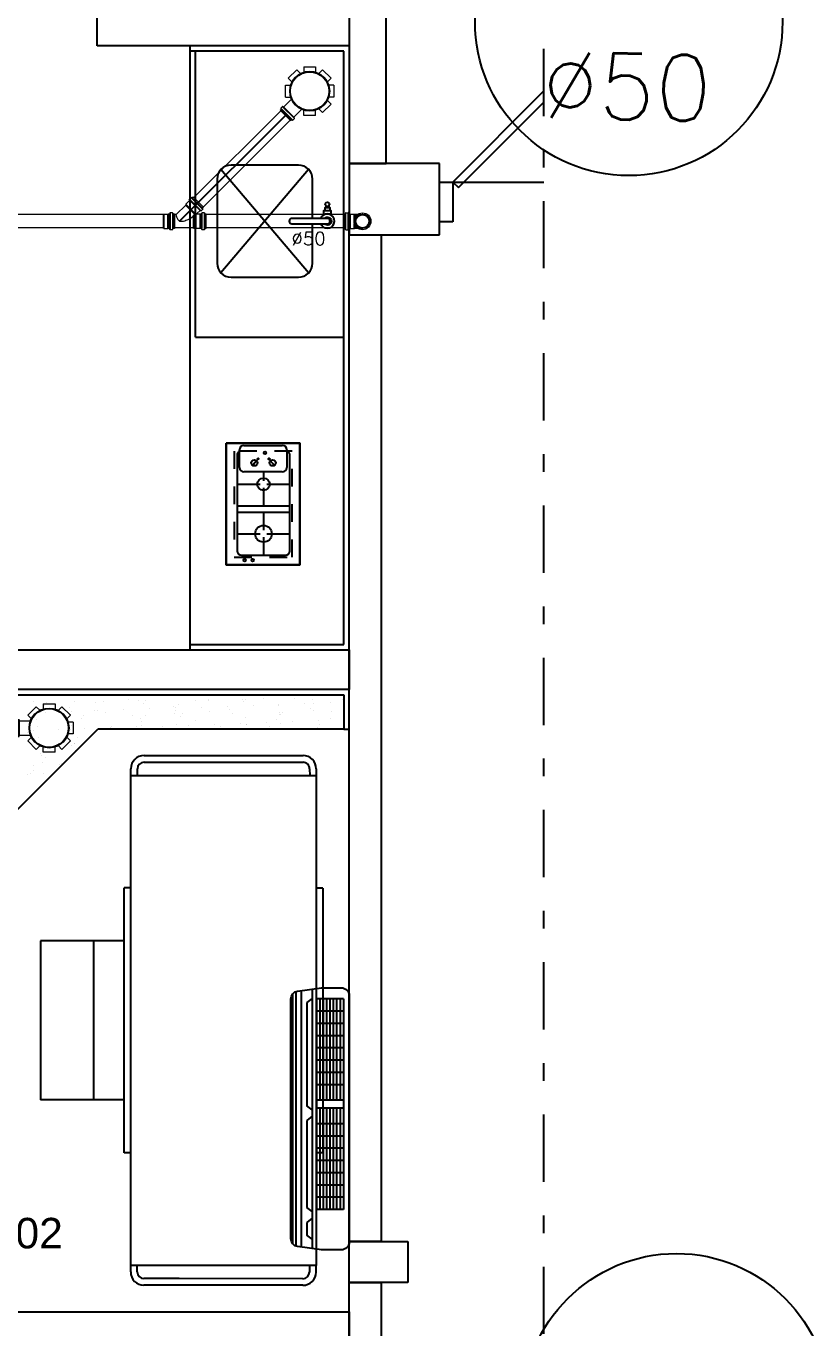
# Model space of a CAD drawing. Header units: millimetres. Extents: x 1573 to 2177, y 1587 to 1932.
# Drawn here: x 1904.35 to 1908.8, y 1909.54 to 1916.92 of the extents above; entities that cross this region are included whole.
import ezdxf
from ezdxf.enums import TextEntityAlignment as Align

# ---------------------------------------------------------------- set-up
doc = ezdxf.new("R2010")
doc.units = ezdxf.units.MM
doc.header["$LTSCALE"] = 0.03
for name, pattern in [('CONTINU', [0]), ('DASHDOT', [25.4, 12.7, -6.35, 0, -6.35]), ('HIDDEN', [9.525, 6.35, -3.175])]:
    doc.linetypes.add(name, pattern=pattern)
for name, color, linetype in [('-HIDRO', 8, 'Continuous'), ('A-PEN-C', 4, 'Continuous'), ('Esgoto', 2, 'Continuous'), ('Texto-Tubos', 7, 'Continuous'), ('Tinterno', 9, 'Continuous')]:
    doc.layers.add(name, color=color, linetype=linetype)
doc.layers.add('TigreCad', color=2, linetype='Continuous', lineweight=13)
doc.styles.add('ARIAL', font='arial.ttf')
doc.styles.add('ROMANS', font='romans.shx', dxfattribs={"height": 0.1})
doc.styles.add('TCTUBOS-TXT', font='txt.shx')

# ---------------------------------------------------------------- blocks, each defined once
blk = doc.blocks.new('j9n50d')
at = {"layer": 'TigreCad'}
for p, q in [((28.5, 25.4), (0, 25.4)), ((30.3, 27.2), (28.5, 25.4)), ((30.3, -27.1), (30.3, 27.2)), ((47.1, 27.2), (30.3, 27.2)), ((47.3, 27.4), (47.1, 27.2)), ((47.1, -27.1), (47.1, 27.2)), ((51.9, 27.4), (47.3, 27.4)), ((53.2, 30.9), (52.9, 28.3)), ((53.4, 30.8), (53.4, -30.8)), ((62.9, 31.8), (54.2, 31.8)), ((62.9, 30.8), (62.9, -30.8)), ((63.9, 31.1), (64.7, 28.1)), ((70, 27.4), (65.6, 27.4)), ((70, 27.4), (70, -27.4)), ((28.5, -25.3), (0, -25.3)), ((30.3, -27.1), (28.5, -25.3)), ((47.1, -27.1), (30.3, -27.1)), ((47.3, -27.4), (47.1, -27.1)), ((51.9, -27.4), (47.3, -27.4)), ((53.2, -30.9), (52.9, -28.3)), ((62.9, -31.8), (54.2, -31.8)), ((63.9, -31.1), (64.7, -28.1)), ((70, -27.4), (65.6, -27.4))]:
    blk.add_line(p, q, dxfattribs=at)
for centre, radius, start, end in [((0, 0), 25.4, 90, 270), ((51.9, 28.4), 1, 270, 355), ((54.2, 30.8), 1, 90, 175), ((62.9, 30.8), 1, 15, 90), ((65.6, 28.4), 1, 195, 270), ((51.9, -28.4), 1, 5, 90), ((54.2, -30.8), 1, 185, 270), ((62.9, -30.8), 1, 270, 345), ((65.6, -28.4), 1, 90, 165)]:
    blk.add_arc(centre, radius, start, end, dxfattribs=at)
at = {"layer": 'Tinterno'}
for p, q in [((28.5, -25.3), (28.5, 25.4)), ((47.3, -27.4), (47.3, 27.4)), ((52.9, 27.4), (52.9, -27.4)), ((64.9, 27.4), (64.9, -27.4))]:
    blk.add_line(p, q, dxfattribs=at)
blk = doc.blocks.new('j9n50s')
at = {"layer": 'TigreCad'}
for p, q in [((19.2, 25.4), (30.3, 25.4)), ((19.2, -25.4), (30.3, -25.4))]:
    blk.add_line(p, q, dxfattribs=at)
for radius in [31.8, 27.4]:
    blk.add_circle((0, 0), radius, dxfattribs=at)
at = {"layer": 'Tinterno'}
for p, q in [((30.3, 25.4), (30.3, 9.7)), ((30.3, -9.7), (30.3, -25.4))]:
    blk.add_line(p, q, dxfattribs=at)
blk.add_circle((0, 0), 25.6, dxfattribs=at)
blk = doc.blocks.new('26276942p')
at = {"layer": 'TigreCad'}
for p, q in [((55.7, 25.3), (-17.5, 25.3)), ((55.7, 25.3), (55.8, 26.8)), ((55.7, 25.3), (55.7, -22.7)), ((58.7, 26.8), (55.8, 26.8)), ((58.9, 25.3), (58.7, 26.8)), ((58.9, 25.3), (58.9, -25.3)), ((61.5, 25.3), (58.9, 25.3)), ((63.3, 27.1), (61.5, 25.3)), ((63.3, -26.1), (63.3, 27.1)), ((80.1, 27.1), (63.3, 27.1)), ((80.3, 27.3), (80.1, 27.1)), ((80.3, -27.4), (80.3, 27.3)), ((84.9, 27.3), (80.3, 27.3)), ((86.2, 30.9), (85.9, 28.3)), ((86.4, 30.8), (86.4, -30.8)), ((95.9, 31.8), (87.2, 31.8)), ((95.9, 30.8), (95.9, -30.8)), ((96.9, 31.1), (97.7, 28.1)), ((103, 27.3), (98.6, 27.3)), ((103, 27.3), (103, -27.4)), ((-11.1, -25.3), (-17.5, -25.3)), ((25.5, -61.4), (-10.1, -25.8)), ((25.5, -64.2), (63.5, -26.3)), ((82.9, -39.3), (39.3, -82.9)), ((58.9, -25.3), (55.7, -22.7)), ((79.4, -40.7), (67.5, -28.9)), ((80.1, -27.1), (68.2, -27.1)), ((80.3, -27.4), (80.1, -27.1)), ((84.9, -27.4), (80.3, -27.4)), ((82.8, -39.1), (80.7, -40.8)), ((90.3, -45.3), (84.1, -39.1)), ((86.2, -30.9), (85.9, -28.3)), ((95.9, -31.8), (87.2, -31.8)), ((90.5, -46.5), (88.9, -49.2)), ((96.9, -31.1), (97.7, -28.1)), ((103, -27.4), (98.6, -27.4)), ((25.5, -64.2), (25.5, -61.4)), ((40.7, -79.4), (25.5, -64.2)), ((39.1, -82.8), (40.8, -80.7)), ((45.3, -90.3), (39.1, -84.1)), ((46.5, -90.5), (49.2, -88.9)), ((88.6, -49.9), (49.9, -88.6)), ((53.5, -92.2), (50.4, -89.1)), ((92.2, -53.5), (53.5, -92.2)), ((92.2, -53.5), (89.1, -50.4))]:
    blk.add_line(p, q, dxfattribs=at)
for points in [[(0.6, -1.3, -0.153495), (4.7, 0.2, -0.085604), (21.8, -2.1, -0.043194), (39.4, -9.3, -0.022416), (55.7, -20.8, -0.009739)], [(-11.3, -25.3, -0.086386), (-9.5, -16.9, -0.063763), (-4.1, -7.1, -0.026182), (0.6, -1.3, -0.049941)], [(58.9, -23.3, -0.003371), (61.2, -25.2, -0.009739), (67.2, -28.1, -0.042942)]]:
    blk.add_lwpolyline(points, format="xyb", dxfattribs=at)
for centre, radius, start, end in [((84.9, 28.3), 1, 270, 355), ((87.2, 30.8), 1, 90, 175), ((95.9, 30.8), 1, 15, 90), ((98.6, 28.3), 1, 195, 270), ((-11.1, -26.8), 1.5, 45, 90), ((68.2, -28.1), 1, 90, 225), ((80.1, -40), 1, 225, 310), ((83.4, -39.8), 1, 45, 130), ((84.9, -28.4), 1, 5, 90), ((87.2, -30.8), 1, 185, 270), ((89.6, -46), 1, 330, 45), ((95.9, -30.8), 1, 270, 345), ((98.6, -28.4), 1, 90, 165), ((39.8, -83.4), 1, 140, 225), ((40, -80.1), 1, 320, 45), ((46, -89.6), 1, 225, 300), ((49.7, -89.8), 1, 45, 120), ((89.8, -49.7), 1, 150, 225)]:
    blk.add_arc(centre, radius, start, end, dxfattribs=at)
at = {"layer": 'Tinterno'}
for p, q in [((-17.5, 25.3), (-17.5, -25.3)), ((55.8, 26.8), (55.8, -22.8)), ((58.7, 26.8), (58.7, -25.2)), ((61.5, -25.3), (61.5, 25.3)), ((80.1, -27.1), (80.1, 27.1)), ((85.9, 27.3), (85.9, -27.4)), ((97.9, 27.3), (97.9, -27.4)), ((61.6, -25.4), (25.5, -61.4)), ((80, -41.4), (41.4, -80)), ((89.6, -46), (46, -89.6))]:
    blk.add_line(p, q, dxfattribs=at)
blk = doc.blocks.new('27150012p')
at = {"layer": 'TigreCad'}
for p, q in [((-80.6, 48.8), (-48.8, 80.6)), ((-48.8, 80.6), (-35.1, 66.9)), ((-22.5, 91.5), (-22.5, 72.1)), ((-22.5, 91.5), (22.5, 91.5)), ((22.5, 91.5), (22.5, 72.1)), ((48.8, 80.6), (35.1, 66.9)), ((48.8, 80.6), (80.6, 48.8)), ((-91.5, -22.5), (-91.5, 22.5)), ((-91.5, 22.5), (-72.1, 22.5)), ((-80.6, 48.8), (-66.9, 35.1)), ((80.6, 48.8), (66.9, 35.1)), ((111.4, 27.4), (70.4, 27.4)), ((112.7, 30.9), (112.4, 28.3)), ((122.4, 31.8), (113.7, 31.8)), ((113.7, 30.8), (113.7, -30.8)), ((122.4, 30.8), (122.4, -30.8)), ((123.4, 31.1), (124.2, 28.1)), ((129.5, 27.4), (125.1, 27.4)), ((129.5, 27.4), (129.5, -27.4)), ((-91.5, -22.5), (-72.1, -22.5)), ((-80.6, -48.8), (-66.9, -35.1)), ((-48.8, -80.6), (-80.6, -48.8)), ((80.6, -48.8), (48.8, -80.6)), ((80.6, -48.8), (66.9, -35.1)), ((111.4, -27.4), (70.4, -27.4)), ((112.7, -30.9), (112.4, -28.3)), ((122.4, -31.8), (113.7, -31.8)), ((123.4, -31.1), (124.2, -28.1)), ((129.5, -27.4), (125.1, -27.4)), ((-48.8, -80.6), (-35.1, -66.9)), ((-22.5, -91.5), (-22.5, -72.1)), ((22.5, -91.5), (-22.5, -91.5)), ((22.5, -91.5), (22.5, -72.1)), ((48.8, -80.6), (35.1, -66.9))]:
    blk.add_line(p, q, dxfattribs=at)
blk.add_circle((0, 0), 75.5, dxfattribs=at)
for centre, start, end in [((111.4, 28.4), 270, 355), ((113.7, 30.8), 90, 175), ((122.4, 30.8), 15, 90), ((125.1, 28.4), 195, 270), ((111.4, -28.4), 5, 90), ((113.7, -30.8), 185, 270), ((122.4, -30.8), 270, 345), ((125.1, -28.4), 90, 165)]:
    blk.add_arc(centre, 1, start, end, dxfattribs=at)
at = {"layer": 'Tinterno'}
for p, q in [((112.4, 27.4), (112.4, -27.4)), ((124.4, 27.4), (124.4, -27.4))]:
    blk.add_line(p, q, dxfattribs=at)
blk.add_circle((0, 0), 73.5, dxfattribs=at)
blk = doc.blocks.new('11030602p')
at = {"layer": 'TigreCad'}
for p, q in [((0, 27.3), (4.4, 27.3)), ((0, -27.3), (0, 27.3)), ((6.1, 31.1), (5.3, 28.1)), ((7.1, 31.8), (15.8, 31.8)), ((7.1, -30.8), (7.1, 30.8)), ((15.8, -30.8), (15.8, 30.8)), ((16.8, 30.9), (17.1, 28.3)), ((18.1, 27.3), (22.7, 27.3)), ((22.7, 27.3), (23, 27.1)), ((39.7, 27.1), (23, 27.1)), ((39.7, 27.1), (41.5, 25.3)), ((41.5, -25.4), (41.5, 25.3)), ((0, -27.3), (4.4, -27.3)), ((6.1, -31.1), (5.3, -28.1)), ((7.1, -31.8), (15.8, -31.8)), ((16.8, -30.9), (17.1, -28.3)), ((18.1, -27.3), (22.7, -27.3)), ((22.7, -27.3), (23, -27.1)), ((39.7, -27.1), (23, -27.1)), ((39.7, -27.1), (41.5, -25.4))]:
    blk.add_line(p, q, dxfattribs=at)
for centre, start, end in [((4.4, 28.4), 270, 345), ((7.1, 30.8), 90, 165), ((15.8, 30.8), 5, 90), ((18.1, 28.4), 185, 270), ((4.4, -28.3), 15, 90), ((7.1, -30.8), 195, 270), ((15.8, -30.8), 270, 355), ((18.1, -28.3), 90, 175)]:
    blk.add_arc(centre, 1, start, end, dxfattribs=at)
at = {"layer": 'Tinterno'}
for p, q in [((5.1, -27.3), (5.1, 27.3)), ((17.1, -27.3), (17.1, 27.3)), ((22.7, 27.3), (22.7, -27.3)), ((23, -27.1), (23, 27.1)), ((39.7, 27.1), (39.7, -27.1))]:
    blk.add_line(p, q, dxfattribs=at)

msp = doc.modelspace()

# ---------------------------------------------------------------- linework, layer by layer
at = {"layer": '-HIDRO', "linetype": 'DASHDOT'}
msp.add_line((1907.2816, 1899.1666), (1907.2816, 1920.5274), dxfattribs=at)
at = {"layer": '-HIDRO'}
for p, q in [((1906.3894, 1916.1383), (1906.3894, 1918.9589)), ((1906.1794, 1918.3186), (1906.1794, 1916.804)), ((1906.1794, 1918.3186), (1906.1794, 1916.1383)), ((1904.7519, 1916.804), (1904.7519, 1917.029)), ((1906.1794, 1916.804), (1904.7519, 1916.804)), ((1905.2797, 1916.7741), (1905.2797, 1916.804)), ((1906.1495, 1916.7741), (1905.2797, 1916.7741)), ((1905.2797, 1913.4151), (1905.2797, 1916.7741)), ((1905.3097, 1915.1546), (1905.3097, 1916.7741)), ((1906.1495, 1913.4151), (1906.1495, 1916.7741)), ((1907.2816, 1916.5491), (1906.7658, 1916.0333)), ((1906.7976, 1916.0015), (1907.2816, 1916.4855)), ((1905.892, 1916.1293), (1905.5109, 1916.1293)), ((1906.1794, 1916.1383), (1906.3894, 1916.1383)), ((1906.6908, 1916.1383), (1906.1794, 1916.1383)), ((1906.1794, 1916.1383), (1906.1794, 1915.7334)), ((1906.6908, 1915.7334), (1906.6908, 1916.1383)), ((1905.4316, 1916.0499), (1905.4316, 1915.5736)), ((1905.9499, 1915.5194), (1905.4529, 1916.1041)), ((1905.9499, 1916.1041), (1905.4529, 1915.5194)), ((1905.9713, 1915.8276), (1905.9713, 1916.0499)), ((1906.6908, 1915.8084), (1906.6908, 1916.0333)), ((1906.6908, 1916.0333), (1906.7658, 1916.0333)), ((1906.7658, 1916.0333), (1907.2816, 1916.0333)), ((1906.7658, 1916.0333), (1906.7976, 1916.0015)), ((1906.7658, 1916.0333), (1906.7658, 1915.8084)), ((1905.9713, 1915.5736), (1905.9713, 1915.7959)), ((1906.7658, 1915.8084), (1906.6908, 1915.8084)), ((1906.1794, 1915.7334), (1906.6908, 1915.7334)), ((1906.1794, 1910.0337), (1906.1794, 1915.7334)), ((1906.1794, 1915.7334), (1906.3609, 1915.7334)), ((1906.3609, 1915.7334), (1906.3609, 1910.0337)), ((1905.5109, 1915.4942), (1905.892, 1915.4942)), ((1905.3097, 1915.1546), (1906.1495, 1915.1546)), ((1905.5585, 1914.4169), (1905.5585, 1914.5174)), ((1905.5834, 1914.5423), (1905.8008, 1914.5423)), ((1905.8257, 1914.5174), (1905.8257, 1914.4169)), ((1905.5443, 1914.4851), (1905.5443, 1913.9448)), ((1905.8441, 1913.9448), (1905.8441, 1914.4851)), ((1905.8008, 1914.3919), (1905.5834, 1914.3919)), ((1905.8008, 1914.3919), (1905.5834, 1914.3919)), ((1905.6942, 1914.3924), (1905.6942, 1914.3415)), ((1905.8441, 1913.9448), (1905.8441, 1914.3919)), ((1905.5443, 1914.3218), (1905.6745, 1914.3218)), ((1905.6942, 1914.302), (1905.6942, 1914.2003)), ((1905.7139, 1914.3218), (1905.8441, 1914.3218)), ((1905.5443, 1914.2003), (1905.8441, 1914.2003)), ((1905.8441, 1914.1628), (1905.5443, 1914.1628)), ((1905.6942, 1914.1628), (1905.6942, 1914.0611)), ((1905.5443, 1914.0413), (1905.6745, 1914.0413)), ((1905.6942, 1914.0216), (1905.6942, 1913.9199)), ((1905.7139, 1914.0413), (1905.8441, 1914.0413)), ((1905.5692, 1913.9199), (1905.8192, 1913.9199)), ((1905.2797, 1913.3851), (1905.2797, 1913.4151)), ((1905.2797, 1913.4151), (1906.1495, 1913.4151)), ((1900.4408, 1913.3851), (1906.1794, 1913.3851)), ((1906.1794, 1913.3851), (1906.1794, 1913.1602)), ((1906.1794, 1913.1602), (1900.4108, 1913.1602)), ((1903.6302, 1913.1302), (1906.1495, 1913.1302)), ((1904.6423, 1913.1258), (1904.6423, 1913.1258)), ((1904.7841, 1913.1297), (1904.7841, 1913.1297)), ((1904.9296, 1913.1011), (1904.9296, 1913.1011)), ((1905.3852, 1913.1026), (1905.3852, 1913.1026)), ((1905.5764, 1913.104), (1905.5764, 1913.104)), ((1905.5915, 1913.1051), (1905.5915, 1913.1051)), ((1905.6931, 1913.11), (1905.6931, 1913.11)), ((1905.8709, 1913.1081), (1905.8709, 1913.1081)), ((1905.9712, 1913.1013), (1905.9712, 1913.1013)), ((1906.1416, 1913.1015), (1906.1416, 1913.1015)), ((1906.1487, 1913.1114), (1906.1487, 1913.1114)), ((1906.1495, 1913.1302), (1906.1495, 1912.9348)), ((1904.3945, 1913.0927), (1904.3945, 1913.0927)), ((1904.4311, 1913.0322), (1904.4311, 1913.0322)), ((1904.4515, 1913.0643), (1904.4515, 1913.0643)), ((1904.4528, 1913.0703), (1904.4528, 1913.0703)), ((1904.461, 1913.0318), (1904.461, 1913.0318)), ((1904.4657, 1913.0843), (1904.4657, 1913.0843)), ((1904.5961, 1913.0594), (1904.5961, 1913.0594)), ((1904.6078, 1913.0366), (1904.6078, 1913.0366)), ((1904.6218, 1913.0937), (1904.6218, 1913.0937)), ((1904.7389, 1913.0396), (1904.7389, 1913.0396)), ((1904.7451, 1913.0873), (1904.7451, 1913.0873)), ((1904.7545, 1913.0414), (1904.7545, 1913.0414)), ((1904.7893, 1913.09), (1904.7893, 1913.09)), ((1904.7975, 1913.0281), (1904.7975, 1913.0281)), ((1904.9013, 1913.0462), (1904.9013, 1913.0462)), ((1904.9855, 1913.0983), (1904.9855, 1913.0983)), ((1905.0157, 1913.0807), (1905.0157, 1913.0807)), ((1905.0286, 1913.0947), (1905.0286, 1913.0947)), ((1905.0481, 1913.0509), (1905.0481, 1913.0509)), ((1905.1871, 1913.0651), (1905.1871, 1913.0651)), ((1905.1945, 1913.0411), (1905.1945, 1913.0411)), ((1905.1949, 1913.0557), (1905.1949, 1913.0557)), ((1905.215, 1913.0732), (1905.215, 1913.0732)), ((1905.308, 1913.0977), (1905.308, 1913.0977)), ((1905.3416, 1913.0605), (1905.3416, 1913.0605)), ((1905.3803, 1913.0957), (1905.3803, 1913.0957)), ((1905.3884, 1913.0337), (1905.3884, 1913.0337)), ((1905.4884, 1913.0653), (1905.4884, 1913.0653)), ((1905.5023, 1913.0485), (1905.5023, 1913.0485)), ((1905.5787, 1913.0911), (1905.5787, 1913.0911)), ((1905.6352, 1913.0701), (1905.6352, 1913.0701)), ((1905.778, 1913.0707), (1905.778, 1913.0707)), ((1905.782, 1913.0749), (1905.782, 1913.0749)), ((1905.7832, 1913.0311), (1905.7832, 1913.0311)), ((1905.8014, 1913.0323), (1905.8014, 1913.0323)), ((1905.9288, 1913.0797), (1905.9288, 1913.0797)), ((1905.9579, 1913.0499), (1905.9579, 1913.0499)), ((1905.9784, 1913.082), (1905.9784, 1913.082)), ((1905.9794, 1913.0394), (1905.9794, 1913.0394)), ((1906.0755, 1913.0845), (1906.0755, 1913.0845)), ((1906.0808, 1913.0352), (1906.0808, 1913.0352)), ((1904.3921, 1913.004), (1904.3921, 1913.004)), ((1904.4081, 1912.9892), (1904.4081, 1912.9892)), ((1904.6013, 1913.0198), (1904.6013, 1913.0198)), ((1904.6095, 1912.9578), (1904.6095, 1912.9578)), ((1904.6627, 1912.9974), (1904.6627, 1912.9974)), ((1904.6756, 1913.0114), (1904.6756, 1913.0114)), ((1904.955, 1913.0144), (1904.955, 1913.0144)), ((1904.9991, 1912.9948), (1904.9991, 1912.9948)), ((1905.0037, 1912.9795), (1905.0037, 1912.9795)), ((1905.0043, 1912.9552), (1905.0043, 1912.9552)), ((1905.0242, 1913.0117), (1905.0242, 1913.0117)), ((1905.1234, 1912.9527), (1905.1234, 1912.9527)), ((1905.1923, 1913.0254), (1905.1923, 1913.0254)), ((1905.2004, 1912.9635), (1905.2004, 1912.9635)), ((1905.2257, 1913.0078), (1905.2257, 1913.0078)), ((1905.2385, 1913.0219), (1905.2385, 1913.0219)), ((1905.2702, 1912.9575), (1905.2702, 1912.9575)), ((1905.3116, 1912.9869), (1905.3116, 1912.9869)), ((1905.417, 1912.9623), (1905.417, 1912.9623)), ((1905.5179, 1913.0248), (1905.5179, 1913.0248)), ((1905.5638, 1912.9671), (1905.5638, 1912.9671)), ((1905.59, 1913.0005), (1905.59, 1913.0005)), ((1905.5952, 1912.9608), (1905.5952, 1912.9608)), ((1905.5969, 1912.959), (1905.5969, 1912.959)), ((1905.7106, 1912.9719), (1905.7106, 1912.9719)), ((1905.7672, 1912.9884), (1905.7672, 1912.9884)), ((1905.7876, 1913.0205), (1905.7876, 1913.0205)), ((1905.7886, 1913.0182), (1905.7886, 1913.0182)), ((1905.7914, 1912.9691), (1905.7914, 1912.9691)), ((1905.8573, 1912.9767), (1905.8573, 1912.9767)), ((1906.0041, 1912.9815), (1906.0041, 1912.9815)), ((1906.0114, 1912.9594), (1906.0114, 1912.9594)), ((1906.075, 1912.9958), (1906.075, 1912.9958)), ((1904.2322, 1912.4104), (1904.7565, 1912.9348)), ((1904.3574, 1912.9165), (1904.3574, 1912.9165)), ((1904.3896, 1912.9288), (1904.3896, 1912.9288)), ((1904.4133, 1912.9495), (1904.4133, 1912.9495)), ((1904.4215, 1912.8876), (1904.4215, 1912.8876)), ((1904.5363, 1912.9335), (1904.5363, 1912.9335)), ((1904.602, 1912.9311), (1904.602, 1912.9311)), ((1904.6427, 1912.8886), (1904.6427, 1912.8886)), ((1904.6831, 1912.9383), (1904.6831, 1912.9383)), ((1906.1495, 1912.9348), (1904.7565, 1912.9348)), ((1904.8299, 1912.9431), (1904.8299, 1912.9431)), ((1904.8335, 1912.9501), (1904.8335, 1912.9501)), ((1904.8855, 1912.9386), (1904.8855, 1912.9386)), ((1904.9767, 1912.9479), (1904.9767, 1912.9479)), ((1905.1649, 1912.9415), (1905.1649, 1912.9415)), ((1905.4356, 1912.935), (1905.4356, 1912.935)), ((1905.4485, 1912.949), (1905.4485, 1912.949)), ((1905.7279, 1912.9519), (1905.7279, 1912.9519)), ((1905.993, 1912.9359), (1905.993, 1912.9359)), ((1905.9985, 1912.9454), (1905.9985, 1912.9454)), ((1906.1495, 1912.9348), (1906.1794, 1912.9348)), ((1904.452, 1912.8271), (1904.452, 1912.8271)), ((1904.46, 1912.8369), (1904.46, 1912.8369)), ((1904.5197, 1912.8413), (1904.5197, 1912.8413)), ((1904.5325, 1912.8553), (1904.5325, 1912.8553)), ((1904.6068, 1912.8417), (1904.6068, 1912.8417)), ((1904.6222, 1912.8565), (1904.6222, 1912.8565)), ((1904.6231, 1912.8544), (1904.6231, 1912.8544)), ((1904.6283, 1912.8147), (1904.6283, 1912.8147)), ((1904.4315, 1912.795), (1904.4315, 1912.795)), ((1904.4351, 1912.7841), (1904.4351, 1912.7841)), ((1904.4403, 1912.7445), (1904.4403, 1912.7445)), ((1904.4589, 1912.775), (1904.4589, 1912.775)), ((1904.5389, 1912.7342), (1904.5389, 1912.7342)), ((1904.5486, 1912.7408), (1904.5486, 1912.7408)), ((1905.0182, 1912.7855), (1905.9179, 1912.7851)), ((1905.0182, 1912.7481), (1905.9179, 1912.7476)), ((1904.3578, 1912.6793), (1904.3578, 1912.6793)), ((1904.3766, 1912.6851), (1904.3766, 1912.6851)), ((1904.3895, 1912.6992), (1904.3895, 1912.6992)), ((1904.3921, 1912.7294), (1904.3921, 1912.7294)), ((1904.4485, 1912.6826), (1904.4485, 1912.6826)), ((1904.9423, 1909.899), (1904.9432, 1912.6731)), ((1904.9432, 1912.6731), (1904.9432, 1912.7106)), ((1904.9432, 1912.6731), (1905.9928, 1912.6726)), ((1904.9811, 1912.6731), (1904.9807, 1912.7106)), ((1905.9554, 1912.7101), (1905.9558, 1912.6727)), ((1905.9928, 1912.6726), (1905.992, 1909.8985)), ((1905.9928, 1912.7101), (1905.9928, 1912.6726)), ((1904.9048, 1910.5363), (1904.9057, 1912.0358)), ((1904.9431, 1912.0358), (1904.9057, 1912.0358)), ((1906.0303, 1912.0353), (1905.9928, 1912.0353)), ((1906.0303, 1912.0353), (1906.0295, 1910.5358)), ((1904.4327, 1911.7362), (1904.4327, 1910.8365)), ((1904.9055, 1911.7362), (1904.4327, 1911.7362)), ((1904.7326, 1911.7362), (1904.7326, 1910.8365)), ((1904.9055, 1910.8365), (1904.4327, 1910.8365)), ((1904.9423, 1910.5363), (1904.9048, 1910.5363)), ((1906.0295, 1910.5358), (1905.992, 1910.5358)), ((1906.3609, 1910.0337), (1906.1794, 1910.0337)), ((1906.1794, 1910.0337), (1906.5108, 1910.0337)), ((1906.1794, 1909.8013), (1906.1794, 1910.0337)), ((1906.5108, 1910.0337), (1906.5108, 1909.8013)), ((1905.992, 1909.8985), (1904.9423, 1909.899)), ((1904.9423, 1909.8615), (1904.9423, 1909.899)), ((1904.9798, 1909.8615), (1904.9794, 1909.899)), ((1905.9541, 1909.8985), (1905.9545, 1909.861)), ((1905.992, 1909.861), (1905.992, 1909.8985)), ((1905.1018, 1909.7864), (1905.0172, 1909.7865)), ((1905.2161, 1909.8239), (1905.0173, 1909.824)), ((1905.917, 1909.7861), (1905.1018, 1909.7864)), ((1905.917, 1909.8236), (1905.2161, 1909.8239)), ((1906.5108, 1909.8013), (1906.1794, 1909.8013)), ((1906.1794, 1898.7168), (1906.1794, 1909.8013)), ((1906.1794, 1909.8013), (1906.3609, 1909.8013)), ((1906.3609, 1909.8013), (1906.3609, 1908.2882)), ((1900.4108, 1909.6363), (1906.1794, 1909.6363)), ((1906.1794, 1909.6363), (1906.1794, 1908.5072))]:
    msp.add_line(p, q, dxfattribs=at)
at = {"layer": '-HIDRO', "linetype": 'HIDDEN'}
msp.add_line((1906.1794, 1915.7364), (1906.1794, 1915.8653), dxfattribs=at)
at = {"layer": '-HIDRO', "linetype": 'HIDDEN', "ltscale": 0.5}
for p, q in [((1905.5285, 1914.5098), (1905.5285, 1913.91)), ((1905.8557, 1914.5098), (1905.5285, 1914.5098)), ((1905.8557, 1913.91), (1905.8557, 1914.5098)), ((1905.5285, 1913.91), (1905.8557, 1913.91))]:
    msp.add_line(p, q, dxfattribs=at)
at = {"layer": '-HIDRO', "ltscale": 0.5}
for p, q in [((1905.8584, 1911.4349), (1905.8584, 1910.0225)), ((1905.8781, 1911.45), (1905.8781, 1910.0074)), ((1905.9078, 1911.4553), (1905.9078, 1910.0021)), ((1905.9695, 1911.411), (1905.9393, 1911.3878)), ((1905.9695, 1911.4638), (1905.9695, 1909.9937)), ((1906.1477, 1911.4073), (1905.995, 1911.4073)), ((1905.995, 1911.4073), (1905.995, 1910.9911)), ((1906.0138, 1911.4073), (1906.0138, 1910.8337)), ((1906.0325, 1911.4073), (1906.0325, 1910.8337)), ((1906.0512, 1911.4073), (1906.0512, 1910.8337)), ((1906.07, 1911.4073), (1906.07, 1910.8337)), ((1906.0887, 1911.4073), (1906.0887, 1910.8337)), ((1906.1069, 1911.4073), (1906.1069, 1910.8337)), ((1906.1278, 1911.4073), (1906.1278, 1910.8337)), ((1906.1477, 1911.4073), (1906.1477, 1910.9911)), ((1905.9393, 1911.3878), (1905.9393, 1910.803)), ((1906.1477, 1911.3379), (1905.995, 1911.3379)), ((1906.1477, 1911.2686), (1905.995, 1911.2686)), ((1906.1477, 1911.1992), (1905.995, 1911.1992)), ((1906.1477, 1911.1298), (1905.995, 1911.1298)), ((1906.1477, 1911.0605), (1905.995, 1911.0605)), ((1905.995, 1910.9911), (1905.995, 1910.2151)), ((1906.1477, 1910.9911), (1905.995, 1910.9911)), ((1906.1477, 1910.9911), (1906.1477, 1910.2151)), ((1906.1477, 1910.9218), (1905.995, 1910.9218)), ((1906.1477, 1910.8337), (1905.995, 1910.8337)), ((1905.9695, 1910.7798), (1905.9393, 1910.803)), ((1905.9695, 1910.7431), (1905.9393, 1910.7199)), ((1906.1477, 1910.7887), (1905.995, 1910.7887)), ((1906.0138, 1910.7887), (1906.0138, 1910.2151)), ((1906.0325, 1910.7887), (1906.0325, 1910.2151)), ((1906.0512, 1910.7887), (1906.0512, 1910.2151)), ((1906.07, 1910.7887), (1906.07, 1910.2151)), ((1906.0887, 1910.7887), (1906.0887, 1910.2151)), ((1906.1069, 1910.7887), (1906.1069, 1910.2151)), ((1906.1278, 1910.7887), (1906.1278, 1910.2151)), ((1905.9393, 1910.7199), (1905.9393, 1910.2264)), ((1906.1477, 1910.7006), (1905.995, 1910.7006)), ((1906.1477, 1910.6313), (1905.995, 1910.6313)), ((1906.1477, 1910.5619), (1905.995, 1910.5619)), ((1906.1477, 1910.4925), (1905.995, 1910.4925)), ((1906.1477, 1910.4232), (1905.995, 1910.4232)), ((1906.1477, 1910.3538), (1905.995, 1910.3538)), ((1905.9695, 1910.2032), (1905.9393, 1910.2264)), ((1906.1477, 1910.2845), (1905.995, 1910.2845)), ((1905.9695, 1910.1656), (1905.9393, 1910.1424)), ((1906.1477, 1910.2151), (1905.995, 1910.2151)), ((1905.9393, 1910.1424), (1905.9393, 1910.0696)), ((1905.9695, 1910.0464), (1905.9393, 1910.0696))]:
    msp.add_line(p, q, dxfattribs=at)
at = {"layer": '-HIDRO', "linetype": 'CONTINU', "extrusion": (0, 0, -1)}
for points in [[(-1906.0469, 1915.8999, 0.645751), (-1906.0559, 1915.9198, 0.645751), (-1906.0649, 1915.8999)], [(-1906.0185, 1915.7966, -0.668395), (-1906.0933, 1915.7966, -0.360859), (-1906.078, 1915.846)], [(-1906.0337, 1915.846, -0.151252), (-1906.0185, 1915.8276, 1)], [(-1906.078, 1915.846, -0.297289), (-1906.0337, 1915.846)], [(-1906.0396, 1915.8276, 2.506628), (-1906.0396, 1915.7966)], [(-1906.0469, 1915.8999, -0.21525), (-1906.0559, 1915.8958, -0.21525), (-1906.0649, 1915.8999)]]:
    msp.add_lwpolyline(points, format="xyb", dxfattribs=at)
at = {"layer": '-HIDRO', "linetype": 'CONTINU'}
msp.add_lwpolyline([(1906.0185, 1915.8276), (1905.8554, 1915.8276, 1), (1905.8554, 1915.7966), (1906.0559, 1915.7966, 1), (1906.0559, 1915.8276), (1906.0396, 1915.8276)], format="xyb", dxfattribs=at)
for points in [[(1906.0396, 1915.8276), (1906.0185, 1915.8276)], [(1906.078, 1915.846), (1906.078, 1915.8706), (1906.0337, 1915.8706), (1906.0337, 1915.846)], [(1906.0709, 1915.8706), (1906.0709, 1915.8871), (1906.0409, 1915.8871), (1906.0409, 1915.8706)], [(1906.0469, 1915.8999), (1906.0469, 1915.8871)], [(1906.0649, 1915.8999), (1906.0649, 1915.8871)]]:
    msp.add_lwpolyline(points, dxfattribs=at)
at = {"layer": '-HIDRO'}
for points in [[(1905.4835, 1914.5548), (1905.4835, 1913.865), (1905.9007, 1913.865), (1905.9007, 1914.5548)], [(1905.4835, 1914.5548), (1905.9007, 1914.5548), (1905.9007, 1913.865), (1905.4835, 1913.865)], [(1905.6569, 1914.4638), (1905.6611, 1914.4594), (1905.668, 1914.4659), (1905.6638, 1914.4703)], [(1905.7315, 1914.4638), (1905.7273, 1914.4594), (1905.7204, 1914.4659), (1905.7246, 1914.4703)]]:
    msp.add_lwpolyline(points, close=True, dxfattribs=at)
at = {"layer": '-HIDRO', "extrusion": (-0.738405, 0.674357, 0), "elevation": -116.1203}
msp.add_lwpolyline([(-2698.7011, 0.0374), (-2698.7011, 0.0374, 0.144706), (-2698.718, 0.0405, 0.140477), (-2698.7354, 0.0374), (-2698.7354, 0.0374), (-2698.7011, 0.0374)], format="xyb", dxfattribs=at)
at = {"layer": '-HIDRO', "extrusion": (0.738405, 0.674357, 0), "elevation": 2698.2298}
msp.add_lwpolyline([(128.4647, 0.0374), (128.4647, 0.0374, -0.144706), (128.4816, 0.0405, -0.140477), (128.499, 0.0374), (128.499, 0.0374), (128.4647, 0.0374)], format="xyb", dxfattribs=at)
at = {"layer": '-HIDRO', "ltscale": 0.5}
msp.add_lwpolyline([(1905.8495, 1911.4081, -0.36397), (1905.8867, 1911.4524), (1906.022, 1911.471), (1906.1345, 1911.471, -0.414214), (1906.1794, 1911.426), (1906.1794, 1910.0314, -0.414214), (1906.1345, 1909.9865), (1906.022, 1909.9865), (1905.8867, 1910.005, -0.36397), (1905.8495, 1910.0493)], format="xyb", close=True, dxfattribs=at)
at = {"layer": '-HIDRO'}
for centre, radius in [((1905.7029, 1914.4996), 0.00758), ((1905.6424, 1914.4426), 0.0172), ((1905.746, 1914.4426), 0.0172), ((1905.6942, 1914.3218), 0.0351), ((1905.6942, 1914.0413), 0.0471), ((1905.5877, 1913.8926), 0.00758), ((1905.6328, 1913.8926), 0.00758)]:
    msp.add_circle(centre, radius, dxfattribs=at)
for centre, radius, start, end in [((1905.5109, 1916.0499), 0.0794, 90, 180), ((1905.892, 1916.0499), 0.0794, 0, 90), ((1905.5109, 1915.5736), 0.0794, 180, 270), ((1905.892, 1915.5736), 0.0794, 270, 0), ((1905.5692, 1914.4851), 0.0249, 115.51025, 180), ((1905.5834, 1914.5174), 0.0249, 90, 180), ((1905.8008, 1914.5174), 0.0249, 0, 90), ((1905.8192, 1914.4851), 0.0249, 0, 74.81276), ((1905.5834, 1914.4169), 0.0249, 180, 270), ((1905.8008, 1914.4169), 0.0249, 270, 0), ((1905.5692, 1913.9448), 0.0249, 180, 270), ((1905.8192, 1913.9448), 0.0249, 270, 0), ((1905.0181, 1912.7106), 0.075, 89.96912, 179.96912), ((1905.0181, 1912.7106), 0.0375, 89.96912, 179.96912), ((1905.9179, 1912.7102), 0.075, 359.96912, 89.96912), ((1905.9179, 1912.7102), 0.0375, 359.96912, 89.96912), ((1905.0173, 1909.8615), 0.075, 179.96912, 269.96912), ((1905.0173, 1909.8615), 0.0375, 179.96912, 269.96912), ((1905.917, 1909.8611), 0.0375, 269.96912, 359.96912), ((1905.917, 1909.8611), 0.075, 269.96912, 359.96912)]:
    msp.add_arc(centre, radius, start, end, dxfattribs=at)
at = {"layer": 'A-PEN-C'}
for centre in [(1907.7623, 1916.94), (1908.0322, 1909.0957)]:
    msp.add_circle(centre, 0.8703, dxfattribs=at)
at = {"layer": 'Esgoto', "ltscale": 100}
msp.add_line((1905.8184, 1916.4103), (1905.2194, 1915.8114), dxfattribs=at)
at = {"layer": 'TigreCad', "ltscale": 100}
for p, q in [((1905.7915, 1916.4372), (1905.2997, 1915.9455)), ((1905.8453, 1916.3835), (1905.3535, 1915.8917)), ((1905.1273, 1915.849), (1895.4309, 1915.849)), ((1906.1495, 1915.849), (1905.3702, 1915.849)), ((1905.1273, 1915.773), (1895.4309, 1915.773)), ((1906.1495, 1915.773), (1905.3702, 1915.773))]:
    msp.add_line(p, q, dxfattribs=at)

# ---------------------------------------------------------------- block references
at = {"layer": 'Esgoto', "ltscale": 100, "xscale": 0.00149965155, "yscale": 0.00149965155, "zscale": 0.00149965155, "rotation": 180}
msp.add_blockref('11030602p', (1905.1895, 1915.811), dxfattribs=at)
at = {"layer": 'TigreCad', "ltscale": 100, "yscale": 0.00149965155, "zscale": 0.00149965155}
for name, p, xscale, rotation in [('27150012p', (1905.9557, 1916.5477), 0.00149965155, 224.9999999999386), ('26276942p', (1905.2158, 1915.811), -0.00149965155, 180), ('j9n50d', (1906.2544, 1915.811), 0.00149965155, 180), ('j9n50s', (1906.2544, 1915.811), 0.00149965155, 180), ('27150012p', (1904.4803, 1912.9416), 0.00149965155, 179.9999999999386)]:
    msp.add_blockref(name, p, dxfattribs=dict(at, xscale=xscale, rotation=rotation))

# ---------------------------------------------------------------- texts
at = {"style": 'ARIAL'}
msp.add_text('Consultório Médico 02', height=0.172745, dxfattribs=at).set_placement((1903.3579, 1910.0815), align=Align.MIDDLE_CENTER)
at = {"layer": 'A-PEN-C', "style": 'ROMANS'}
msp.add_text('%%C50', height=0.37394, rotation=358.71075, dxfattribs=at).set_placement((1907.7477, 1916.3864), align=Align.CENTER)
at = {"layer": 'Texto-Tubos', "ltscale": 100, "style": 'TCTUBOS-TXT'}
msp.add_text('%%C50', height=0.07498, dxfattribs=at).set_placement((1905.9497, 1915.6753), align=Align.CENTER)

doc.saveas('drawing.dxf')
